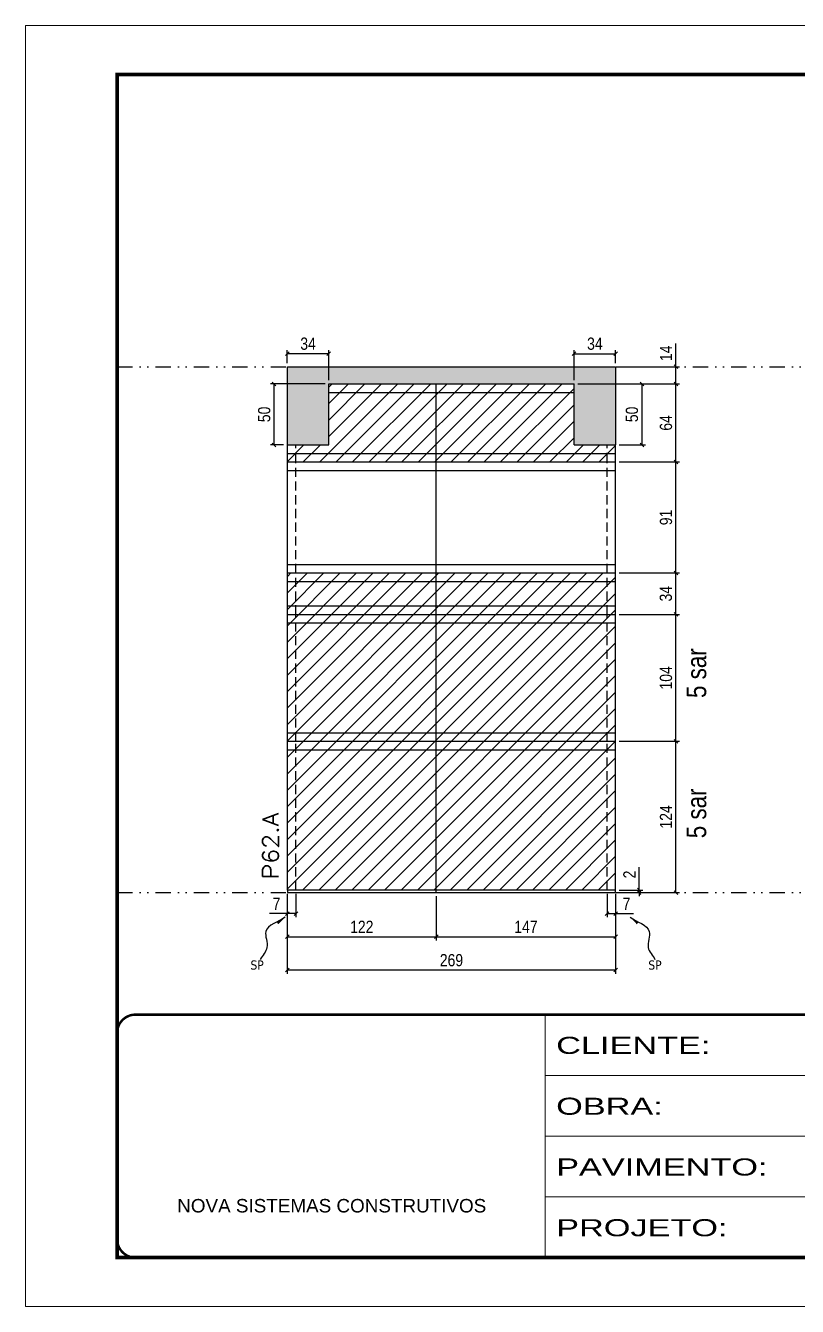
# Model space of a CAD drawing. Extents: x 14400 to 27878, y -21631 to 6985.
# Drawn here: x 19182 to 19814, y 1340 to 2390 of the extents above; entities that cross this region are included whole.
import ezdxf

# ---------------------------------------------------------------- set-up
doc = ezdxf.new("R2010")
doc.units = 0
for name, pattern in [('CONTINUO', [0]), ('DASHED', [0.75, 0.5, -0.25]), ('DIVIDE2', [0.625, 0.25, -0.125, 0, -0.125, 0, -0.125]), ('HIDDEN', [0.375, 0.25, -0.125])]:
    doc.linetypes.add(name, pattern=pattern)
for name, color, linetype in [('COTA', 241, 'Continuous'), ('NOMENCLATURA', 7, 'Continuous'), ('Nível', 160, 'Continuous'), ('Painéis', 200, 'Continuous'), ('SARR_2.2x7', 40, 'Continuous'), ('Sarrafo de Pressão', 42, 'HIDDEN'), ('texto', 7, 'Continuous')]:
    doc.layers.add(name, color=color, linetype=linetype)
for name, color, linetype, lineweight in [('Folhas', 255, 'Continuous', 9), ('Hachura', 251, 'Continuous', 9), ('SARRAFO DE PRESSAO', 251, 'DASHED', 9), ('Texto Seção', 7, 'Continuous', 15)]:
    doc.layers.add(name, color=color, linetype=linetype, lineweight=lineweight)
doc.styles.add('ARIAL', font='arial.ttf')
doc.styles.add('ARIAL_NARROW', font='ARIALN.TTF', dxfattribs={"height": 0.2})
doc.styles.add('COTA TECNICA', font='techl___.ttf', dxfattribs={"height": 10})
doc.styles.add('COTA TECNICA-50', font='techl___.ttf', dxfattribs={"height": 10})
doc.styles.add('REGUA-120', font='ROMANS.shx', dxfattribs={"height": 15})
doc.styles.get("Standard").update_dxf_attribs({"font": 'arial.ttf'})
doc.styles.add('Tecnologia', font='')
doc.styles.get('Tecnologia').set_extended_font_data('Forgotten Futurist')
doc.dimstyles.new('COTA PAINEL-50', dxfattribs={"dimtxt": 10, "dimasz": 3, "dimexe": 3, "dimexo": 3, "dimgap": 3, "dimtad": 1, "dimdec": 1, "dimzin": 12, "dimdsep": 46, "dimtxsty": 'COTA TECNICA-50', "dimblk1": 'OBLIQUE', "dimblk2": 'OBLIQUE', "dimsah": 1, "dimcen": 0.9, "dimclrd": 4, "dimclre": 4, "dimclrt": 240, "dimadec": 1, "dimazin": 3, "dimtfac": 1, "dimtdec": 1, "dimtmove": 0, "dimatfit": 3, "dimfxl": 1, "dimtolj": 1, "dimtzin": 12, "dimarcsym": 0})
doc.dimstyles.new('PAINEL', dxfattribs={"dimtxt": 10, "dimasz": 3, "dimexe": 3, "dimexo": 3, "dimgap": 3, "dimtad": 1, "dimdec": 1, "dimzin": 12, "dimdsep": 46, "dimtxsty": 'COTA TECNICA', "dimblk1": 'OBLIQUE', "dimblk2": 'OBLIQUE', "dimsah": 1, "dimcen": 0.9, "dimclrd": 4, "dimclre": 4, "dimclrt": 240, "dimadec": 1, "dimazin": 3, "dimtfac": 1, "dimtdec": 1, "dimtmove": 0, "dimatfit": 3, "dimfxl": 1, "dimtolj": 1, "dimtzin": 12, "dimarcsym": 0})
doc.dimstyles.get("Standard").update_dxf_attribs({"dimtxt": 0.18, "dimasz": 0.18, "dimexe": 0.18, "dimexo": 0.0625, "dimgap": 0.09, "dimtad": 0, "dimtih": 1, "dimtoh": 1, "dimdec": 4, "dimzin": 0, "dimdsep": 46, "dimtxsty": 'Standard', "dimcen": 0.09, "dimadec": 0, "dimazin": 0, "dimtfac": 1, "dimtdec": 4, "dimtofl": 0, "dimtmove": 0, "dimatfit": 3, "dimfxl": 1, "dimtolj": 1, "dimtzin": 0, "dimarcsym": 0})

# ---------------------------------------------------------------- blocks, each defined once
blk = doc.blocks.new('9999999999')
at = {"color": 30, "linetype": 'CONTINUO'}
for p, q in [((98564.6, 34230.2), (98564.6, 34429.4)), ((98564.6, 34379.6), (99584, 34379.6)), ((98564.6, 34329.8), (99488, 34329.8)), ((98564.6, 34280), (99488, 34280))]:
    blk.add_line(p, q, dxfattribs=at)
at = {"color": 30, "linetype": 'CONTINUO', "const_width": 2}
blk.add_lwpolyline([(99584, 34230.2), (99584, 34414.4, 0.414214), (99569, 34429.4), (98229, 34429.4, 0.414214), (98214, 34414.4), (98214, 34245.2, 0.414214), (98229, 34230.2), (99584, 34230.2)], format="xyb", dxfattribs=at)
at = {"layer": 'Folhas'}
blk.add_lwpolyline([(98139, 34190.2), (99624, 34190.2), (99624, 35240.2), (98139, 35240.2)], close=True, dxfattribs=at)
at = {"layer": 'Folhas', "color": 30, "const_width": 3}
blk.add_lwpolyline([(98214, 34230.2), (99584, 34230.2), (99584, 35200.2), (98214, 35200.2)], close=True, dxfattribs=at)
at = {"color": 7, "linetype": 'Continuous', "ltscale": 5, "style": 'ARIAL'}
blk.add_text('NOVA SISTEMAS CONSTRUTIVOS', height=11.059, dxfattribs=at).set_placement((98263.2, 34267.2))
at = {"layer": 'Folhas', "color": 7, "style": 'Tecnologia', "width": 1.5}
for s, p in [('CLIENTE:', (98573.7, 34397.2)), ('OBRA:', (98573.7, 34347.3)), ('PAVIMENTO:', (98573.7, 34297.5)), ('PROJETO:', (98573.7, 34247.7))]:
    blk.add_text(s, height=14, dxfattribs=at).set_placement(p)
blk = doc.blocks.new('_Oblique')
at = {"color": 0, "linetype": 'ByBlock', "lineweight": -2}
blk.add_line((-0.5, -0.5), (0.5, 0.5), dxfattribs=at)
blk = doc.blocks.new('*D876')
at = {"layer": 'COTA', "color": 4, "lineweight": -2, "transparency": 16777216}
for p, q in [((19396.4, 1678.7), (19396.4, 1613.1)), ((19665.4, 1678.7), (19665.4, 1613.1)), ((19665.4, 1616.1), (19396.4, 1616.1))]:
    blk.add_line(p, q, dxfattribs=at)
at = {"layer": 'Defpoints', "color": 0, "transparency": 16777216}
for p in [(19396.4, 1681.7), (19665.4, 1681.7), (19396.4, 1616.1)]:
    blk.add_point(p, dxfattribs=at)
at = {"layer": 'COTA', "color": 4, "lineweight": -2, "transparency": 16777216, "xscale": 3, "yscale": 3, "zscale": 3, "rotation": 180}
blk.add_blockref('_Oblique', (19396.4, 1616.1), dxfattribs=at)
at = {"layer": 'COTA', "color": 4, "lineweight": -2, "transparency": 16777216, "xscale": 3, "yscale": 3, "zscale": 3}
blk.add_blockref('_Oblique', (19665.4, 1616.1), dxfattribs=at)
at = {"layer": 'COTA', "color": 240, "transparency": 16777216, "insert": (19530.9, 1624.2), "char_height": 10, "attachment_point": 5, "style": 'COTA TECNICA'}
blk.add_mtext('\\A1;269', dxfattribs=at)
blk = doc.blocks.new('*D877')
at = {"layer": 'COTA', "color": 4, "lineweight": -2, "transparency": 16777216}
for p, q in [((19658.4, 1678.7), (19658.4, 1659.5)), ((19665.4, 1676.7), (19665.4, 1659.5)), ((19658.4, 1662.5), (19665.4, 1662.5)), ((19665.4, 1662.5), (19680.1, 1662.5))]:
    blk.add_line(p, q, dxfattribs=at)
at = {"layer": 'Defpoints', "color": 0, "transparency": 16777216}
for p in [(19658.4, 1681.7), (19665.4, 1679.7), (19665.4, 1662.5)]:
    blk.add_point(p, dxfattribs=at)
at = {"layer": 'COTA', "color": 4, "lineweight": -2, "transparency": 16777216, "xscale": 3, "yscale": 3, "zscale": 3, "rotation": 180}
blk.add_blockref('_Oblique', (19658.4, 1662.5), dxfattribs=at)
at = {"layer": 'COTA', "color": 4, "lineweight": -2, "transparency": 16777216, "xscale": 3, "yscale": 3, "zscale": 3}
blk.add_blockref('_Oblique', (19665.4, 1662.5), dxfattribs=at)
at = {"layer": 'COTA', "color": 240, "transparency": 16777216, "insert": (19674.3, 1670.5), "char_height": 10, "attachment_point": 5, "style": 'COTA TECNICA-50'}
blk.add_mtext('\\A1;7', dxfattribs=at)
blk = doc.blocks.new('*D878')
at = {"layer": 'COTA', "color": 4, "lineweight": -2, "transparency": 16777216}
for p, q in [((19396.4, 1676.7), (19396.4, 1659.5)), ((19403.4, 1678.7), (19403.4, 1659.5)), ((19396.4, 1662.5), (19381.7, 1662.5)), ((19403.4, 1662.5), (19396.4, 1662.5))]:
    blk.add_line(p, q, dxfattribs=at)
at = {"layer": 'Defpoints', "color": 0, "transparency": 16777216}
for p in [(19403.4, 1681.7), (19396.4, 1679.7), (19396.4, 1662.5)]:
    blk.add_point(p, dxfattribs=at)
at = {"layer": 'COTA', "color": 4, "lineweight": -2, "transparency": 16777216, "xscale": 3, "yscale": 3, "zscale": 3, "rotation": 180}
blk.add_blockref('_Oblique', (19396.4, 1662.5), dxfattribs=at)
at = {"layer": 'COTA', "color": 4, "lineweight": -2, "transparency": 16777216, "xscale": 3, "yscale": 3, "zscale": 3}
blk.add_blockref('_Oblique', (19403.4, 1662.5), dxfattribs=at)
at = {"layer": 'COTA', "color": 240, "transparency": 16777216, "insert": (19387.5, 1670.5), "char_height": 10, "attachment_point": 5, "style": 'COTA TECNICA-50'}
blk.add_mtext('\\A1;7', dxfattribs=at)
blk = doc.blocks.new('*D879')
at = {"layer": 'COTA', "color": 4, "lineweight": -2, "transparency": 16777216}
for p, q in [((19684.7, 1681.7), (19684.7, 1700.5)), ((19668.4, 1681.7), (19687.7, 1681.7)), ((19684.7, 1679.7), (19684.7, 1681.7)), ((19668.4, 1679.7), (19687.7, 1679.7)), ((19684.7, 1679.7), (19684.7, 1676.7))]:
    blk.add_line(p, q, dxfattribs=at)
at = {"layer": 'Defpoints', "color": 0, "transparency": 16777216}
for p in [(19665.4, 1681.7), (19665.4, 1679.7), (19684.7, 1679.7)]:
    blk.add_point(p, dxfattribs=at)
at = {"layer": 'COTA', "color": 4, "lineweight": -2, "transparency": 16777216, "xscale": 3, "yscale": 3, "zscale": 3}
for p, rotation in [((19684.7, 1681.7), 270), ((19684.7, 1679.7), 90)]:
    blk.add_blockref('_Oblique', p, dxfattribs=dict(at, rotation=rotation))
at = {"layer": 'COTA', "color": 240, "transparency": 16777216, "insert": (19676.7, 1694.5), "char_height": 10, "attachment_point": 5, "rotation": 90, "style": 'COTA TECNICA-50'}
blk.add_mtext('\\A1;2', dxfattribs=at)
blk = doc.blocks.new('*D880')
at = {"layer": 'COTA', "color": 4, "lineweight": -2, "transparency": 16777216}
for p, q in [((19668.4, 2032.7), (19717.8, 2032.7)), ((19714.8, 1941.7), (19714.8, 2032.7)), ((19668.4, 1941.7), (19717.8, 1941.7))]:
    blk.add_line(p, q, dxfattribs=at)
at = {"layer": 'Defpoints', "color": 0, "transparency": 16777216}
for p in [(19665.4, 2032.7), (19714.8, 2032.7), (19665.4, 1941.7)]:
    blk.add_point(p, dxfattribs=at)
at = {"layer": 'COTA', "color": 4, "lineweight": -2, "transparency": 16777216, "xscale": 3, "yscale": 3, "zscale": 3}
for p, rotation in [((19714.8, 2032.7), 90), ((19714.8, 1941.7), 270)]:
    blk.add_blockref('_Oblique', p, dxfattribs=dict(at, rotation=rotation))
at = {"layer": 'COTA', "color": 240, "transparency": 16777216, "insert": (19706.7, 1987.2), "char_height": 10, "attachment_point": 5, "rotation": 90, "style": 'COTA TECNICA-50'}
blk.add_mtext('\\A1;91', dxfattribs=at)
blk = doc.blocks.new('*D898')
at = {"layer": 'COTA', "color": 4, "linetype": 'ByBlock', "lineweight": -2, "transparency": 16777216}
for p, q in [((19668.4, 1803.7), (19717.8, 1803.7)), ((19714.8, 1679.7), (19714.8, 1803.7)), ((19668.4, 1679.7), (19717.8, 1679.7))]:
    blk.add_line(p, q, dxfattribs=at)
at = {"layer": 'Defpoints', "color": 0, "linetype": 'ByBlock', "transparency": 16777216}
for p in [(19665.4, 1803.7), (19714.8, 1803.7), (19665.4, 1679.7)]:
    blk.add_point(p, dxfattribs=at)
at = {"layer": 'COTA', "color": 4, "linetype": 'ByBlock', "lineweight": -2, "transparency": 16777216, "xscale": 3, "yscale": 3, "zscale": 3}
for p, rotation in [((19714.8, 1803.7), 90), ((19714.8, 1679.7), 270)]:
    blk.add_blockref('_Oblique', p, dxfattribs=dict(at, rotation=rotation))
at = {"layer": 'COTA', "color": 240, "linetype": 'ByBlock', "transparency": 16777216, "insert": (19706.7, 1741.7), "char_height": 10, "attachment_point": 5, "rotation": 90, "style": 'COTA TECNICA'}
blk.add_mtext('\\A1;124', dxfattribs=at)
blk = doc.blocks.new('*D899')
at = {"layer": 'COTA', "color": 4, "lineweight": -2, "transparency": 16777216}
for p, q in [((19518.4, 1676.7), (19518.4, 1640.5)), ((19665.4, 1676.7), (19665.4, 1640.5)), ((19518.4, 1643.5), (19665.4, 1643.5))]:
    blk.add_line(p, q, dxfattribs=at)
at = {"layer": 'Defpoints', "color": 0, "transparency": 16777216}
for p in [(19518.4, 1679.7), (19665.4, 1679.7), (19665.4, 1643.5)]:
    blk.add_point(p, dxfattribs=at)
at = {"layer": 'COTA', "color": 4, "lineweight": -2, "transparency": 16777216, "xscale": 3, "yscale": 3, "zscale": 3, "rotation": 180}
blk.add_blockref('_Oblique', (19518.4, 1643.5), dxfattribs=at)
at = {"layer": 'COTA', "color": 4, "lineweight": -2, "transparency": 16777216, "xscale": 3, "yscale": 3, "zscale": 3}
blk.add_blockref('_Oblique', (19665.4, 1643.5), dxfattribs=at)
at = {"layer": 'COTA', "color": 240, "transparency": 16777216, "insert": (19591.9, 1651.6), "char_height": 10, "attachment_point": 5, "style": 'COTA TECNICA'}
blk.add_mtext('\\A1;147', dxfattribs=at)
blk = doc.blocks.new('*D900')
at = {"layer": 'COTA', "color": 4, "lineweight": -2, "transparency": 16777216}
for p, q in [((19396.4, 1676.7), (19396.4, 1640.5)), ((19518.4, 1676.7), (19518.4, 1640.5)), ((19396.4, 1643.5), (19518.4, 1643.5))]:
    blk.add_line(p, q, dxfattribs=at)
at = {"layer": 'Defpoints', "color": 0, "transparency": 16777216}
for p in [(19396.4, 1679.7), (19518.4, 1679.7), (19518.4, 1643.5)]:
    blk.add_point(p, dxfattribs=at)
at = {"layer": 'COTA', "color": 4, "lineweight": -2, "transparency": 16777216, "xscale": 3, "yscale": 3, "zscale": 3, "rotation": 180}
blk.add_blockref('_Oblique', (19396.4, 1643.5), dxfattribs=at)
at = {"layer": 'COTA', "color": 4, "lineweight": -2, "transparency": 16777216, "xscale": 3, "yscale": 3, "zscale": 3}
blk.add_blockref('_Oblique', (19518.4, 1643.5), dxfattribs=at)
at = {"layer": 'COTA', "color": 240, "transparency": 16777216, "insert": (19457.4, 1651.6), "char_height": 10, "attachment_point": 5, "style": 'COTA TECNICA'}
blk.add_mtext('\\A1;122', dxfattribs=at)
blk = doc.blocks.new('*D910')
at = {"layer": 'COTA', "color": 4, "lineweight": -2, "transparency": 16777216}
for p, q in [((19631.4, 2099.7), (19631.4, 2124.4)), ((19631.4, 2121.4), (19665.4, 2121.4)), ((19665.4, 2113.7), (19665.4, 2124.4))]:
    blk.add_line(p, q, dxfattribs=at)
at = {"layer": 'Defpoints', "color": 0, "transparency": 16777216}
for p in [(19665.4, 2121.4), (19665.4, 2110.7), (19631.4, 2096.7)]:
    blk.add_point(p, dxfattribs=at)
at = {"layer": 'COTA', "color": 4, "lineweight": -2, "transparency": 16777216, "xscale": 3, "yscale": 3, "zscale": 3, "rotation": 180}
blk.add_blockref('_Oblique', (19631.4, 2121.4), dxfattribs=at)
at = {"layer": 'COTA', "color": 4, "lineweight": -2, "transparency": 16777216, "xscale": 3, "yscale": 3, "zscale": 3}
blk.add_blockref('_Oblique', (19665.4, 2121.4), dxfattribs=at)
at = {"layer": 'COTA', "color": 240, "transparency": 16777216, "insert": (19648.4, 2129.6), "char_height": 10, "attachment_point": 5, "style": 'COTA TECNICA'}
blk.add_mtext('\\A1;34', dxfattribs=at)
blk = doc.blocks.new('*D915')
at = {"layer": 'COTA', "color": 4, "lineweight": -2, "transparency": 16777216}
for p, q in [((19668.4, 1907.7), (19717.8, 1907.7)), ((19714.8, 1803.7), (19714.8, 1907.7)), ((19668.4, 1803.7), (19717.8, 1803.7))]:
    blk.add_line(p, q, dxfattribs=at)
at = {"layer": 'Defpoints', "color": 0, "transparency": 16777216}
for p in [(19665.4, 1907.7), (19714.8, 1907.7), (19665.4, 1803.7)]:
    blk.add_point(p, dxfattribs=at)
at = {"layer": 'COTA', "color": 4, "lineweight": -2, "transparency": 16777216, "xscale": 3, "yscale": 3, "zscale": 3}
for p, rotation in [((19714.8, 1907.7), 90), ((19714.8, 1803.7), 270)]:
    blk.add_blockref('_Oblique', p, dxfattribs=dict(at, rotation=rotation))
at = {"layer": 'COTA', "color": 240, "transparency": 16777216, "insert": (19706.7, 1855.7), "char_height": 10, "attachment_point": 5, "rotation": 90, "style": 'COTA TECNICA'}
blk.add_mtext('\\A1;104', dxfattribs=at)
blk = doc.blocks.new('*D916')
at = {"layer": 'COTA', "color": 4, "lineweight": -2, "transparency": 16777216}
for p, q in [((19634.4, 2096.7), (19689.9, 2096.7)), ((19686.9, 2096.7), (19686.9, 2046.7)), ((19668.4, 2046.7), (19689.9, 2046.7))]:
    blk.add_line(p, q, dxfattribs=at)
at = {"layer": 'Defpoints', "color": 0, "transparency": 16777216}
for p in [(19631.4, 2096.7), (19665.4, 2046.7), (19686.9, 2046.7)]:
    blk.add_point(p, dxfattribs=at)
at = {"layer": 'COTA', "color": 4, "lineweight": -2, "transparency": 16777216, "xscale": 3, "yscale": 3, "zscale": 3}
for p, rotation in [((19686.9, 2096.7), 90), ((19686.9, 2046.7), 270)]:
    blk.add_blockref('_Oblique', p, dxfattribs=dict(at, rotation=rotation))
at = {"layer": 'COTA', "color": 240, "transparency": 16777216, "insert": (19678.8, 2071.7), "char_height": 10, "attachment_point": 5, "rotation": 90, "style": 'COTA TECNICA'}
blk.add_mtext('\\A1;50', dxfattribs=at)
blk = doc.blocks.new('*D3941')
at = {"layer": 'COTA', "color": 4, "lineweight": -2, "transparency": 16777216}
for p, q in [((19396.4, 2113.7), (19396.4, 2124.4)), ((19430.4, 2121.4), (19396.4, 2121.4)), ((19430.4, 2099.7), (19430.4, 2124.4))]:
    blk.add_line(p, q, dxfattribs=at)
at = {"layer": 'Defpoints', "color": 0, "transparency": 16777216}
for p in [(19396.4, 2121.4), (19396.4, 2110.7), (19430.4, 2096.7)]:
    blk.add_point(p, dxfattribs=at)
at = {"layer": 'COTA', "color": 4, "lineweight": -2, "transparency": 16777216, "xscale": 3, "yscale": 3, "zscale": 3, "rotation": 180}
blk.add_blockref('_Oblique', (19396.4, 2121.4), dxfattribs=at)
at = {"layer": 'COTA', "color": 4, "lineweight": -2, "transparency": 16777216, "xscale": 3, "yscale": 3, "zscale": 3}
blk.add_blockref('_Oblique', (19430.4, 2121.4), dxfattribs=at)
at = {"layer": 'COTA', "color": 240, "transparency": 16777216, "insert": (19413.4, 2129.6), "char_height": 10, "attachment_point": 5, "style": 'COTA TECNICA'}
blk.add_mtext('\\A1;34', dxfattribs=at)
blk = doc.blocks.new('*D3942')
at = {"layer": 'COTA', "color": 4, "lineweight": -2, "transparency": 16777216}
for p, q in [((19634.4, 2096.7), (19717.8, 2096.7)), ((19714.8, 2032.7), (19714.8, 2096.7)), ((19668.4, 2032.7), (19717.8, 2032.7))]:
    blk.add_line(p, q, dxfattribs=at)
at = {"layer": 'Defpoints', "color": 0, "transparency": 16777216}
for p in [(19631.4, 2096.7), (19714.8, 2096.7), (19665.4, 2032.7)]:
    blk.add_point(p, dxfattribs=at)
at = {"layer": 'COTA', "color": 4, "lineweight": -2, "transparency": 16777216, "xscale": 3, "yscale": 3, "zscale": 3}
for p, rotation in [((19714.8, 2096.7), 90), ((19714.8, 2032.7), 270)]:
    blk.add_blockref('_Oblique', p, dxfattribs=dict(at, rotation=rotation))
at = {"layer": 'COTA', "color": 240, "transparency": 16777216, "insert": (19706.7, 2064.7), "char_height": 10, "attachment_point": 5, "rotation": 90, "style": 'COTA TECNICA'}
blk.add_mtext('\\A1;64', dxfattribs=at)
blk = doc.blocks.new('*D3943')
at = {"layer": 'COTA', "color": 4, "lineweight": -2, "transparency": 16777216}
for p, q in [((19668.4, 1941.7), (19717.8, 1941.7)), ((19714.8, 1907.7), (19714.8, 1941.7)), ((19668.4, 1907.7), (19717.8, 1907.7))]:
    blk.add_line(p, q, dxfattribs=at)
at = {"layer": 'Defpoints', "color": 0, "transparency": 16777216}
for p in [(19665.4, 1941.7), (19714.8, 1941.7), (19665.4, 1907.7)]:
    blk.add_point(p, dxfattribs=at)
at = {"layer": 'COTA', "color": 4, "lineweight": -2, "transparency": 16777216, "xscale": 3, "yscale": 3, "zscale": 3}
for p, rotation in [((19714.8, 1941.7), 90), ((19714.8, 1907.7), 270)]:
    blk.add_blockref('_Oblique', p, dxfattribs=dict(at, rotation=rotation))
at = {"layer": 'COTA', "color": 240, "transparency": 16777216, "insert": (19706.6, 1924.7), "char_height": 10, "attachment_point": 5, "rotation": 90, "style": 'COTA TECNICA'}
blk.add_mtext('\\A1;34', dxfattribs=at)
blk = doc.blocks.new('*D3944')
at = {"layer": 'COTA', "color": 4, "lineweight": -2, "transparency": 16777216}
for p, q in [((19714.8, 2110.7), (19714.8, 2129.8)), ((19668.4, 2110.7), (19717.8, 2110.7)), ((19714.8, 2096.7), (19714.8, 2110.7)), ((19634.4, 2096.7), (19717.8, 2096.7))]:
    blk.add_line(p, q, dxfattribs=at)
at = {"layer": 'Defpoints', "color": 0, "transparency": 16777216}
for p in [(19665.4, 2110.7), (19714.8, 2110.7), (19631.4, 2096.7)]:
    blk.add_point(p, dxfattribs=at)
at = {"layer": 'COTA', "color": 4, "lineweight": -2, "transparency": 16777216, "xscale": 3, "yscale": 3, "zscale": 3}
for p, rotation in [((19714.8, 2110.7), 90), ((19714.8, 2096.7), 270)]:
    blk.add_blockref('_Oblique', p, dxfattribs=dict(at, rotation=rotation))
at = {"layer": 'COTA', "color": 240, "transparency": 16777216, "insert": (19706.7, 2121.8), "char_height": 10, "attachment_point": 5, "rotation": 90, "style": 'COTA TECNICA'}
blk.add_mtext('\\A1;14', dxfattribs=at)
blk = doc.blocks.new('*D3945')
at = {"layer": 'COTA', "color": 4, "lineweight": -2, "transparency": 16777216}
for p, q in [((19427.4, 2096.7), (19382.6, 2096.7)), ((19385.6, 2046.7), (19385.6, 2096.7)), ((19393.4, 2046.7), (19382.6, 2046.7))]:
    blk.add_line(p, q, dxfattribs=at)
at = {"layer": 'Defpoints', "color": 0, "transparency": 16777216}
for p in [(19385.6, 2096.7), (19430.4, 2096.7), (19396.4, 2046.7)]:
    blk.add_point(p, dxfattribs=at)
at = {"layer": 'COTA', "color": 4, "lineweight": -2, "transparency": 16777216, "xscale": 3, "yscale": 3, "zscale": 3}
for p, rotation in [((19385.6, 2096.7), 90), ((19385.6, 2046.7), 270)]:
    blk.add_blockref('_Oblique', p, dxfattribs=dict(at, rotation=rotation))
at = {"layer": 'COTA', "color": 240, "transparency": 16777216, "insert": (19377.5, 2071.7), "char_height": 10, "attachment_point": 5, "rotation": 90, "style": 'COTA TECNICA'}
blk.add_mtext('\\A1;50', dxfattribs=at)

msp = doc.modelspace()

# ---------------------------------------------------------------- hatches: boundary and pattern name
at = {"layer": 'COTA'}
h = msp.add_hatch(dxfattribs=at)
h.set_pattern_fill('AR-CONC', color=256, scale=0.03)
h.paths.add_polyline_path([(19430.41, 2096.71), (19631.41, 2096.71), (19631.41, 2046.71), (19665.41, 2046.71), (19665.41, 2110.71), (19396.41, 2110.71), (19396.41, 2046.71), (19430.41, 2046.71)])
at = {"layer": 'Hachura', "linetype": 'ByBlock'}
h = msp.add_hatch(dxfattribs=at)
h.set_pattern_fill('ANSI31', color=256, scale=3)
h.paths.add_polyline_path([(19518.41, 2096.71), (19430.41, 2096.71), (19430.41, 2046.71), (19396.41, 2046.71), (19396.41, 2032.71), (19518.41, 2032.71)])
h.paths.add_polyline_path([(19631.41, 2096.71), (19518.41, 2096.71), (19518.41, 2032.71), (19665.41, 2032.71), (19665.41, 2046.71), (19631.41, 2046.71)])
h.paths.add_polyline_path([(19665.41, 1941.71), (19518.41, 1941.71), (19518.41, 1907.71), (19665.41, 1907.71)])
h.paths.add_polyline_path([(19518.41, 1941.71), (19396.41, 1941.71), (19396.41, 1907.71), (19518.41, 1907.71)])
h.paths.add_polyline_path([(19518.41, 1907.71), (19396.41, 1907.71), (19396.41, 1803.71), (19518.41, 1803.71)])
h.paths.add_polyline_path([(19665.41, 1907.71), (19518.41, 1907.71), (19518.41, 1803.71), (19665.41, 1803.71)])
h.paths.add_polyline_path([(19665.41, 1803.71), (19518.41, 1803.71), (19518.41, 1681.71), (19665.41, 1681.71)])
h.paths.add_polyline_path([(19518.41, 1803.71), (19396.41, 1803.71), (19396.41, 1681.71), (19518.41, 1681.71)])
h.paths.add_polyline_path([(19984.27, 1803.71), (19862.27, 1803.71), (19862.27, 1681.71), (19984.27, 1681.71)])
h.paths.add_polyline_path([(20131.27, 1803.71), (19984.27, 1803.71), (19984.27, 1681.71), (20131.27, 1681.71)])
h.paths.add_polyline_path([(20131.27, 1907.71), (19984.27, 1907.71), (19984.27, 1803.71), (20131.27, 1803.71)])
h.paths.add_polyline_path([(19984.27, 1907.71), (19862.27, 1907.71), (19862.27, 1803.71), (19984.27, 1803.71)])
h.paths.add_polyline_path([(19984.27, 2110.71), (19905.27, 2110.71), (19905.27, 2046.71), (19862.27, 2046.71), (19862.27, 1998.71), (19984.27, 1998.71)])
h.paths.add_polyline_path([(20131.27, 2046.71), (20097.27, 2046.71), (20097.27, 2110.71), (19984.27, 2110.71), (19984.27, 1998.71), (20131.27, 1998.71)])
h.paths.add_polyline_path([(20322.14, 1831.71), (20303.14, 1831.71), (20303.14, 1681.71), (20322.14, 1681.71)])
h.paths.add_polyline_path([(20510.28, 1831.71), (20491.28, 1831.71), (20491.28, 1681.71), (20510.28, 1681.71)])

# ---------------------------------------------------------------- linework, layer by layer
at = {"layer": 'COTA'}
for p, q in [((19396.41, 2046.71), (19396.41, 2110.71)), ((19396.41, 2110.71), (19665.41, 2110.71)), ((19665.41, 2110.71), (19665.41, 2046.71))]:
    msp.add_line(p, q, dxfattribs=at)
at = {"layer": 'Nível', "color": 4, "linetype": 'DIVIDE2', "ltscale": 50}
for p, q in [((19256.97, 2110.71), (20626.97, 2110.71)), ((19256.97, 1679.71), (20626.97, 1679.71))]:
    msp.add_line(p, q, dxfattribs=at)
at = {"layer": 'Painéis'}
for p, q in [((19430.41, 2046.71), (19430.41, 2096.71)), ((19430.41, 2096.71), (19631.41, 2096.71)), ((19518.41, 1679.71), (19518.41, 2096.71)), ((19631.41, 2046.71), (19631.41, 2096.71)), ((19396.41, 1681.71), (19396.41, 2046.71)), ((19396.41, 2046.71), (19430.41, 2046.71)), ((19631.41, 2046.71), (19665.41, 2046.71)), ((19665.41, 1681.71), (19665.41, 2046.71)), ((19396.41, 2032.71), (19665.41, 2032.71)), ((19396.41, 1941.71), (19665.41, 1941.71)), ((19396.41, 1907.71), (19665.41, 1907.71)), ((19396.41, 1803.71), (19665.41, 1803.71))]:
    msp.add_line(p, q, dxfattribs=at)
msp.add_lwpolyline([(19665.41, 1681.71), (19396.41, 1681.71), (19396.41, 1679.71), (19665.41, 1679.71)], close=True, dxfattribs=at)
at = {"layer": 'SARR_2.2x7'}
for p, q in [((19430.41, 2089.71), (19631.41, 2089.71)), ((19396.41, 2039.71), (19665.41, 2039.71)), ((19396.41, 2025.71), (19665.41, 2025.71)), ((19396.41, 1948.71), (19665.41, 1948.71)), ((19396.41, 1934.71), (19665.41, 1934.71)), ((19396.41, 1914.71), (19665.41, 1914.71)), ((19396.41, 1900.71), (19665.41, 1900.71)), ((19396.41, 1810.71), (19665.41, 1810.71)), ((19396.41, 1796.71), (19665.41, 1796.71))]:
    msp.add_line(p, q, dxfattribs=at)
at = {"layer": 'Sarrafo de Pressão', "ltscale": 30}
for p, q in [((19403.41, 2032.71), (19403.41, 2046.71)), ((19658.41, 2032.71), (19658.41, 2046.71)), ((19403.41, 1941.71), (19403.41, 2032.71)), ((19658.41, 1941.71), (19658.41, 2032.71)), ((19403.41, 1907.71), (19403.41, 1941.71)), ((19658.41, 1907.71), (19658.41, 1941.71)), ((19403.41, 1803.71), (19403.41, 1907.71)), ((19658.41, 1803.71), (19658.41, 1907.71)), ((19403.41, 1681.71), (19403.41, 1803.71)), ((19658.41, 1681.71), (19658.41, 1803.71))]:
    msp.add_line(p, q, dxfattribs=at)

# ---------------------------------------------------------------- block references
at = {"layer": 'SARRAFO DE PRESSAO', "color": 6, "linetype": 'ByBlock'}
msp.add_blockref('9999999999', (-78957.01, -32849.78), dxfattribs=at)

# ---------------------------------------------------------------- texts
at = {"layer": 'NOMENCLATURA', "style": 'ARIAL_NARROW'}
for p in [(19739.66, 1839.2), (19739.66, 1724.23)]:
    msp.add_text('5 sar', height=16, rotation=90, dxfattribs=at).set_placement(p)
at = {"layer": 'texto', "color": 0, "char_height": 7.5, "attachment_point": 5}
for insert in [(19371.64, 1620.22), (19697.66, 1620.22)]:
    msp.add_mtext('{\\fTahoma|b0|i0|c0|p34;\\C4;SP}', dxfattribs=dict(at, insert=insert))
at = {"layer": 'Texto Seção', "style": 'REGUA-120', "width": 1.1}
msp.add_text('P62.A', height=13, rotation=90, dxfattribs=at).set_placement((19389.17, 1690.47))

# ---------------------------------------------------------------- dimensions: what is measured, and where the dimension line sits
at = {"layer": 'COTA'}
for base, p1, p2, dimstyle, picture, middle in [((19396.41, 2121.35), (19430.41, 2096.71), (19396.41, 2110.71), 'PAINEL', '*D3941', (19413.41, 2129.57)), ((19665.41, 2121.35), (19631.41, 2096.71), (19665.41, 2110.71), 'PAINEL', '*D910', (19648.41, 2129.57)), ((19665.41, 1662.47), (19658.41, 1681.71), (19665.41, 1679.71), 'COTA PAINEL-50', '*D877', (19674.28, 1670.54)), ((19518.41, 1643.53), (19396.41, 1679.71), (19518.41, 1679.71), 'PAINEL', '*D900', (19457.41, 1651.59))]:
    dim = msp.add_linear_dim(base=base, p1=p1, p2=p2, dimstyle=dimstyle, dxfattribs=at)
    dim.commit()
    dim.dimension.update_dxf_attribs({"geometry": picture, "text_midpoint": middle})
for base, p1, p2, angle, dimstyle, picture, middle in [((19714.78, 2110.71), (19631.41, 2096.71), (19665.41, 2110.71), 90, 'PAINEL', '*D3944', (19706.71, 2121.77)), ((19385.57, 2096.71), (19396.41, 2046.71), (19430.41, 2096.71), 90, 'PAINEL', '*D3945', (19377.46, 2071.71)), ((19686.93, 2046.71), (19631.41, 2096.71), (19665.41, 2046.71), 90, 'PAINEL', '*D916', (19678.82, 2071.71)), ((19714.78, 2096.71), (19665.41, 2032.71), (19631.41, 2096.71), 90, 'PAINEL', '*D3942', (19706.68, 2064.71)), ((19714.78, 2032.71), (19665.41, 1941.71), (19665.41, 2032.71), 90, 'COTA PAINEL-50', '*D880', (19706.69, 1987.21)), ((19714.78, 1941.71), (19665.41, 1907.71), (19665.41, 1941.71), 90, 'PAINEL', '*D3943', (19706.56, 1924.71)), ((19714.78, 1907.71), (19665.41, 1803.71), (19665.41, 1907.71), 90, 'PAINEL', '*D915', (19706.68, 1855.71)), ((19396.41, 1662.47), (19403.41, 1681.71), (19396.41, 1679.71), 180, 'COTA PAINEL-50', '*D878', (19387.55, 1670.54))]:
    dim = msp.add_linear_dim(base=base, p1=p1, p2=p2, angle=angle, dimstyle=dimstyle, dxfattribs=at)
    dim.commit()
    dim.dimension.update_dxf_attribs({"geometry": picture, "text_midpoint": middle})
at = {"layer": 'COTA', "linetype": 'ByBlock'}
dim = msp.add_aligned_dim(p1=(19665.41, 1679.71), p2=(19665.41, 1803.71), distance=-49.37, dimstyle='PAINEL', dxfattribs=at)
dim.commit()
dim.dimension.update_dxf_attribs({"geometry": '*D898', "text_midpoint": (19706.71, 1741.71)})
at = {"layer": 'COTA'}
dim = msp.add_linear_dim(base=(19684.67, 1679.71), p1=(19665.41, 1681.71), p2=(19665.41, 1679.71), angle=90, dimstyle='COTA PAINEL-50', dxfattribs=at)
dim.commit()
dim.dimension.update_dxf_attribs({"geometry": '*D879', "text_midpoint": (19684.67, 1694.46), "dimtype": 160})
dim = msp.add_linear_dim(base=(19396.41, 1616.09), p1=(19665.41, 1681.71), p2=(19396.41, 1681.71), angle=180, dimstyle='PAINEL', override={"dimarcsym": 2}, dxfattribs=at)
dim.commit()
dim.dimension.update_dxf_attribs({"geometry": '*D876', "text_midpoint": (19530.91, 1624.22)})
dim = msp.add_linear_dim(base=(19665.41, 1643.53), p1=(19518.41, 1679.71), p2=(19665.41, 1679.71), dimstyle='PAINEL', override={"dimtmove": 1}, dxfattribs=at)
dim.commit()
dim.dimension.update_dxf_attribs({"geometry": '*D899', "text_midpoint": (19591.91, 1651.6)})

# ---------------------------------------------------------------- leaders
at = {"layer": 'COTA', "path_type": 1}
for points in [[(19394.59, 1659.53), (19378.8, 1647.69), (19379.73, 1634.69), (19374.17, 1624.91)], [(19677.24, 1659.53), (19693.03, 1647.69), (19692.1, 1634.69), (19697.66, 1624.91)]]:
    msp.add_leader(points, dimstyle='Standard', override={"dimasz": 8}, dxfattribs=at)

doc.saveas('drawing.dxf')
